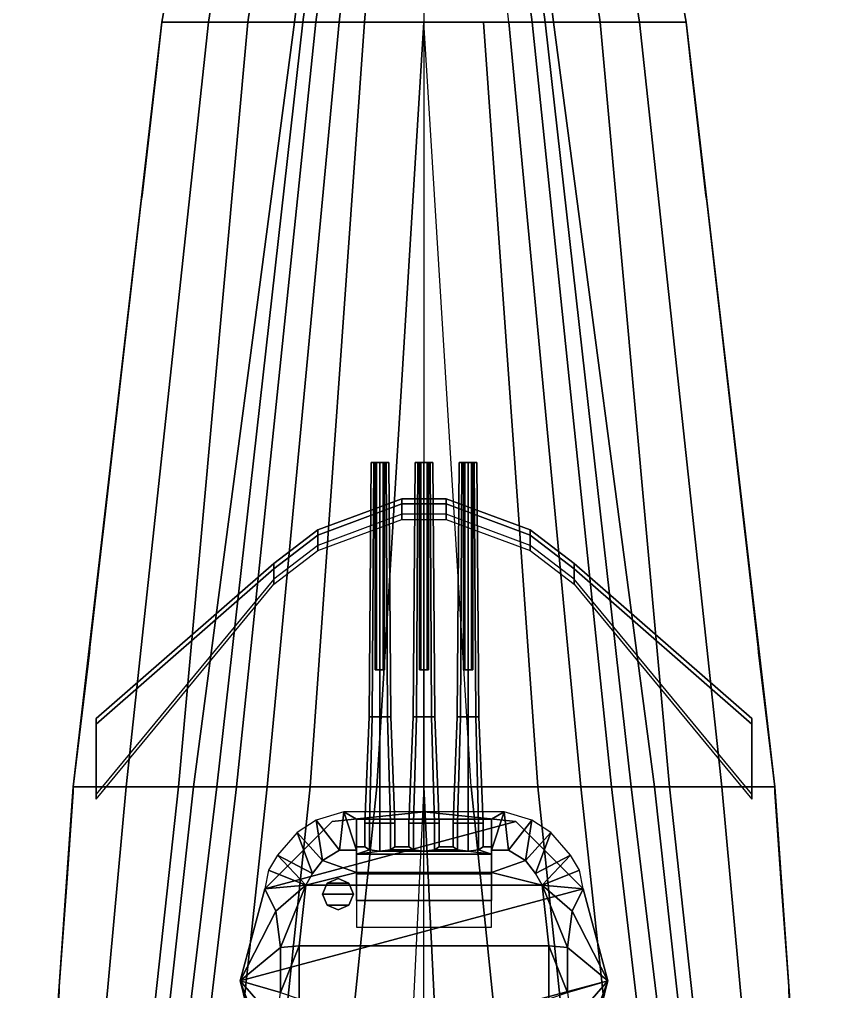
# Model space of a CAD drawing. Header units: millimetres. Extents: x -9 to 9, y -100 to 98.
# Drawn here: x -7.81 to 7.81, y 60.61 to 79.37 of the extents above; entities that cross this region are included whole.
import ezdxf

# ---------------------------------------------------------------- set-up
doc = ezdxf.new("R2010")
doc.units = ezdxf.units.MM
for name, color, linetype in [('barrel', 1, 'Continuous'), ('railings', 6, 'Continuous'), ('sleeve', 5, 'Continuous'), ('superstructure', 3, 'Continuous'), ('turret', 2, 'Continuous')]:
    doc.layers.add(name, color=color, linetype=linetype)

msp = doc.modelspace()

# ---------------------------------------------------------------- linework, layer by layer
for points in [[(-2.46, 93.77, 7.9), (-1.86, 93.77, 6.46), (-4.16, 79.32, 5.25), (-5.06, 79.32, 7.64)], [(-1.86, 93.77, 6.46), (-1.28, 93.77, 4.53), (-3.4, 79.32, 2.73), (-4.16, 79.32, 5.25)], [(-1.28, 93.77, 4.53), (-0.73, 93.77, 2.05), (-2.5, 79.32, -1.46), (-3.4, 79.32, 2.73)], [(-0.73, 93.77, 2.05), (-0.38, 93.77, -0.45), (-2.34, 79.32, -2.62), (-2.5, 79.32, -1.46)], [(-0.38, 93.77, -0.45), (-0.13, 93.77, -3.43), (-2.09, 79.32, -3.43), (-2.34, 79.32, -2.62)], [(-0.13, 93.77, -3.43), (0, 93.77, -5.72), (-1.64, 79.32, -4.29), (-2.09, 79.32, -3.43)], [(0, 93.77, -5.72), (0, 93.77, -5.72), (-1.15, 79.32, -4.97), (-1.64, 79.32, -4.29)], [(0, 93.77, -5.72), (0, 93.77, -5.72), (0, 79.32, -5.97), (-1.15, 79.32, -4.97)], [(2.09, 79.32, -3.43), (1.64, 79.32, -4.29), (0, 93.77, -5.72), (0.13, 93.77, -3.43)], [(2.34, 79.32, -2.62), (2.09, 79.32, -3.43), (0.13, 93.77, -3.43), (0.38, 93.77, -0.45)], [(2.5, 79.32, -1.46), (2.34, 79.32, -2.62), (0.38, 93.77, -0.45), (0.73, 93.77, 2.05)], [(3.4, 79.32, 2.73), (2.5, 79.32, -1.46), (0.73, 93.77, 2.05), (1.28, 93.77, 4.53)], [(4.16, 79.32, 5.25), (3.4, 79.32, 2.73), (1.28, 93.77, 4.53), (1.86, 93.77, 6.46)], [(5.06, 79.32, 7.64), (4.16, 79.32, 5.25), (1.86, 93.77, 6.46), (2.46, 93.77, 7.9)], [(-5.06, 79.32, 7.64), (-4.16, 79.32, 5.25), (-5.75, 64.56, 4.38), (-6.77, 64.56, 7.45)], [(-4.16, 79.32, 5.25), (-3.4, 79.32, 2.73), (-4.74, 64.56, 0.35), (-5.75, 64.56, 4.38)], [(-3.4, 79.32, 2.73), (-2.5, 79.32, -1.46), (-4.45, 64.56, -1.46), (-4.74, 64.56, 0.35)], [(-2.5, 79.32, -1.46), (-2.34, 79.32, -2.62), (-4, 64.56, -2.62), (-4.45, 64.56, -1.46)], [(-2.34, 79.32, -2.62), (-2.09, 79.32, -3.43), (-3.62, 64.56, -3.43), (-4, 64.56, -2.62)], [(-2.09, 79.32, -3.43), (-1.64, 79.32, -4.29), (-3.03, 64.56, -4.29), (-3.62, 64.56, -3.43)], [(-1.64, 79.32, -4.29), (-1.15, 79.32, -4.97), (-2.2, 64.56, -4.97), (-3.03, 64.56, -4.29)], [(-1.15, 79.32, -4.97), (0, 79.32, -5.97), (-0.91, 64.56, -5.63), (-2.2, 64.56, -4.97)], [(0, 79.32, -5.97), (0, 79.32, -5.97), (0, 64.56, -5.97), (-0.91, 64.56, -5.63)], [(2.2, 64.56, -4.97), (0.91, 64.56, -5.63), (0, 79.32, -5.97), (1.15, 79.32, -4.97)], [(3.03, 64.56, -4.29), (2.2, 64.56, -4.97), (1.15, 79.32, -4.97), (1.64, 79.32, -4.29)], [(3.62, 64.56, -3.43), (3.03, 64.56, -4.29), (1.64, 79.32, -4.29), (2.09, 79.32, -3.43)], [(4, 64.56, -2.62), (3.62, 64.56, -3.43), (2.09, 79.32, -3.43), (2.34, 79.32, -2.62)], [(4.45, 64.56, -1.46), (4, 64.56, -2.62), (2.34, 79.32, -2.62), (2.5, 79.32, -1.46)], [(4.74, 64.56, 0.35), (4.45, 64.56, -1.46), (2.5, 79.32, -1.46), (3.4, 79.32, 2.73)], [(5.75, 64.56, 4.38), (4.74, 64.56, 0.35), (3.4, 79.32, 2.73), (4.16, 79.32, 5.25)], [(6.77, 64.56, 7.45), (5.75, 64.56, 4.38), (4.16, 79.32, 5.25), (5.06, 79.32, 7.64)], [(-0.43, 70.12, 8.42), (-0.43, 69.82, 7.51), (-2.05, 69.22, 7.5), (-2.05, 69.52, 8.42)], [(-0.43, 70.02, 8.42), (-0.43, 70.12, 8.42), (-2.05, 69.52, 8.42), (-2.05, 69.42, 8.42)], [(-2.05, 69.42, 8.42), (-2.05, 69.12, 7.5), (-0.43, 69.72, 7.51), (-0.43, 70.02, 8.42)], [(0.43, 70.12, 8.42), (0.43, 69.82, 7.51), (-0.43, 69.82, 7.51), (-0.43, 70.12, 8.42)], [(0.43, 70.02, 8.42), (0.43, 70.12, 8.42), (-0.43, 70.12, 8.42), (-0.43, 70.02, 8.42)], [(-0.43, 70.02, 8.42), (-0.43, 69.72, 7.51), (0.43, 69.72, 7.51), (0.43, 70.02, 8.42)], [(2.05, 69.42, 8.42), (2.05, 69.52, 8.42), (0.43, 70.12, 8.42), (0.43, 70.02, 8.42)], [(0.43, 69.82, 7.51), (0.43, 70.12, 8.42), (2.05, 69.52, 8.42), (2.05, 69.22, 7.5)], [(2.05, 69.12, 7.5), (2.05, 69.42, 8.42), (0.43, 70.02, 8.42), (0.43, 69.72, 7.51)], [(-2.05, 69.52, 8.42), (-2.05, 69.22, 7.5), (-2.9, 68.57, 7.5), (-2.9, 68.87, 8.4)], [(-2.05, 69.42, 8.42), (-2.05, 69.52, 8.42), (-2.9, 68.87, 8.4), (-2.9, 68.77, 8.4)], [(-2.9, 68.77, 8.4), (-2.9, 68.47, 7.5), (-2.05, 69.12, 7.5), (-2.05, 69.42, 8.42)], [(2.9, 68.77, 8.4), (2.9, 68.87, 8.4), (2.05, 69.52, 8.42), (2.05, 69.42, 8.42)], [(2.05, 69.22, 7.5), (2.05, 69.52, 8.42), (2.9, 68.87, 8.4), (2.9, 68.57, 7.5)], [(2.9, 68.47, 7.5), (2.9, 68.77, 8.4), (2.05, 69.42, 8.42), (2.05, 69.12, 7.5)], [(-2.9, 68.87, 8.4), (-2.9, 68.57, 7.5), (-6.33, 64.42, 7.44), (-6.33, 65.88, 8.26)], [(-2.9, 68.77, 8.4), (-2.9, 68.87, 8.4), (-6.33, 65.88, 8.26), (-6.33, 65.77, 8.26)], [(6.33, 65.77, 8.26), (6.33, 65.88, 8.26), (2.9, 68.87, 8.4), (2.9, 68.77, 8.4)], [(2.9, 68.57, 7.5), (2.9, 68.87, 8.4), (6.33, 65.88, 8.26), (6.33, 64.42, 7.44)], [(-6.33, 65.77, 8.26), (-6.33, 64.32, 7.44), (-2.9, 68.47, 7.5), (-2.9, 68.77, 8.4)], [(6.33, 64.32, 7.44), (6.33, 65.77, 8.26), (2.9, 68.77, 8.4), (2.9, 68.47, 7.5)], [(-6.33, 65.88, 8.26), (-6.33, 64.42, 7.44), (-6.33, 64.32, 7.44), (-6.33, 65.77, 8.26)], [(6.33, 64.42, 7.44), (6.33, 65.88, 8.26), (6.33, 65.77, 8.26), (6.33, 64.32, 7.44)], [(-6.77, 64.56, 7.45), (-5.75, 64.56, 4.38), (-7.1, 49.81, 4.38), (-7.81, 49.81, 7.23)], [(-5.75, 64.56, 4.38), (-4.74, 64.56, 0.35), (-6.35, 49.81, 0.35), (-7.1, 49.81, 4.38)], [(-4.74, 64.56, 0.35), (-4.45, 64.56, -1.46), (-6.08, 49.81, -1.46), (-6.35, 49.81, 0.35)], [(-4.45, 64.56, -1.46), (-4, 64.56, -2.62), (-5.78, 49.81, -2.62), (-6.08, 49.81, -1.46)], [(-4, 64.56, -2.62), (-3.62, 64.56, -3.43), (-5.36, 49.81, -3.43), (-5.78, 49.81, -2.62)], [(-3.62, 64.56, -3.43), (-3.03, 64.56, -4.29), (-4.62, 49.81, -4.29), (-5.36, 49.81, -3.43)], [(-3.03, 64.56, -4.29), (-2.2, 64.56, -4.97), (-3.75, 49.81, -4.97), (-4.62, 49.81, -4.29)], [(-2.2, 64.56, -4.97), (-0.91, 64.56, -5.63), (-2.43, 49.81, -5.63), (-3.75, 49.81, -4.97)], [(-0.91, 64.56, -5.63), (0, 64.56, -5.97), (-0.72, 49.81, -5.92), (-2.43, 49.81, -5.63)], [(2.43, 49.81, -5.63), (0.72, 49.81, -5.92), (0, 64.56, -5.97), (0.91, 64.56, -5.63)], [(0, 64.56, -5.97), (0, 64.56, -5.97), (0.72, 49.81, -5.92), (0, 49.81, -5.97)], [(3.75, 49.81, -4.97), (2.43, 49.81, -5.63), (0.91, 64.56, -5.63), (2.2, 64.56, -4.97)], [(4.62, 49.81, -4.29), (3.75, 49.81, -4.97), (2.2, 64.56, -4.97), (3.03, 64.56, -4.29)], [(5.36, 49.81, -3.43), (4.62, 49.81, -4.29), (3.03, 64.56, -4.29), (3.62, 64.56, -3.43)], [(5.78, 49.81, -2.62), (5.36, 49.81, -3.43), (3.62, 64.56, -3.43), (4, 64.56, -2.62)], [(6.08, 49.81, -1.46), (5.78, 49.81, -2.62), (4, 64.56, -2.62), (4.45, 64.56, -1.46)], [(6.35, 49.81, 0.35), (6.08, 49.81, -1.46), (4.45, 64.56, -1.46), (4.74, 64.56, 0.35)], [(7.1, 49.81, 4.38), (6.35, 49.81, 0.35), (4.74, 64.56, 0.35), (5.75, 64.56, 4.38)], [(7.81, 49.81, 7.23), (7.1, 49.81, 4.38), (5.75, 64.56, 4.38), (6.77, 64.56, 7.45)], [(0, 64.08, 8.01), (-1.775, 63.894, 8.01), (-3.074, 62.595, 8.01), (1.775, 63.894, 8.01)], [(0, 64.08, 7.44), (-1.775, 63.894, 7.43), (-1.775, 63.894, 8.01), (0, 64.08, 8.01)], [(1.775, 63.894, 7.43), (0, 64.08, 7.44), (0, 64.08, 8.01), (1.775, 63.894, 8.01)], [(1.775, 63.894, 8.01), (-3.074, 62.595, 8.01), (-3.55, 60.82, 8.01), (3.074, 62.595, 8.01)], [(-1.775, 63.894, 7.43), (-3.074, 62.595, 7.41), (-3.074, 62.595, 8.01), (-1.775, 63.894, 8.01)], [(3.074, 62.595, 7.41), (1.775, 63.894, 7.43), (1.775, 63.894, 8.01), (3.074, 62.595, 8.01)], [(3.074, 62.595, 8.01), (-3.55, 60.82, 8.01), (-3.074, 59.045, 8.01), (3.55, 60.82, 8.01)], [(-3.074, 62.595, 7.41), (-3.55, 60.82, 7.39), (-3.55, 60.82, 8.01), (-3.074, 62.595, 8.01)], [(3.55, 60.82, 7.39), (3.074, 62.595, 7.41), (3.074, 62.595, 8.01), (3.55, 60.82, 8.01)], [(-3.55, 60.82, 7.39), (-3.074, 59.045, 7.36), (-3.074, 59.045, 8.01), (-3.55, 60.82, 8.01)], [(3.55, 60.82, 8.01), (-3.074, 59.045, 8.01), (-1.775, 57.746, 8.01), (3.074, 59.045, 8.01)], [(3.074, 59.045, 7.36), (3.55, 60.82, 7.39), (3.55, 60.82, 8.01), (3.074, 59.045, 8.01)]]:
    msp.add_3dface(points)
at = {"layer": 'barrel'}
for points in [[(-0.998, 65.91, 9.322), (-1.06, 65.91, 9.47), (-1.02, 70.82, 9.47), (-0.97, 70.82, 9.35)], [(-1.06, 65.91, 9.47), (-0.998, 65.91, 9.618), (-0.97, 70.82, 9.59), (-1.02, 70.82, 9.47)], [(-1.02, 70.82, 9.47), (-0.97, 70.82, 9.59), (-0.914, 70.82, 9.534), (-0.94, 70.82, 9.47)], [(-0.97, 70.82, 9.35), (-1.02, 70.82, 9.47), (-0.94, 70.82, 9.47), (-0.914, 70.82, 9.406)], [(-0.85, 65.91, 9.26), (-0.998, 65.91, 9.322), (-0.97, 70.82, 9.35), (-0.85, 70.82, 9.3)], [(-0.998, 65.91, 9.618), (-0.85, 65.91, 9.68), (-0.85, 70.82, 9.64), (-0.97, 70.82, 9.59)], [(-0.97, 70.82, 9.59), (-0.85, 70.82, 9.64), (-0.85, 70.82, 9.56), (-0.914, 70.82, 9.534)], [(-0.85, 70.82, 9.3), (-0.97, 70.82, 9.35), (-0.914, 70.82, 9.406), (-0.85, 70.82, 9.38)], [(-0.94, 70.82, 9.47), (-0.914, 70.82, 9.534), (-0.914, 66.82, 9.534), (-0.94, 66.82, 9.47)], [(-0.914, 70.82, 9.406), (-0.94, 70.82, 9.47), (-0.94, 66.82, 9.47), (-0.914, 66.82, 9.406)], [(-0.914, 70.82, 9.534), (-0.85, 70.82, 9.56), (-0.85, 66.82, 9.56), (-0.914, 66.82, 9.534)], [(-0.85, 70.82, 9.38), (-0.914, 70.82, 9.406), (-0.914, 66.82, 9.406), (-0.85, 66.82, 9.38)], [(-0.85, 70.82, 9.56), (-0.786, 70.82, 9.534), (-0.786, 66.82, 9.534), (-0.85, 66.82, 9.56)], [(-0.786, 70.82, 9.406), (-0.85, 70.82, 9.38), (-0.85, 66.82, 9.38), (-0.786, 66.82, 9.406)], [(-0.702, 65.91, 9.322), (-0.85, 65.91, 9.26), (-0.85, 70.82, 9.3), (-0.73, 70.82, 9.35)], [(-0.85, 65.91, 9.68), (-0.702, 65.91, 9.618), (-0.73, 70.82, 9.59), (-0.85, 70.82, 9.64)], [(-0.73, 70.82, 9.35), (-0.85, 70.82, 9.3), (-0.85, 70.82, 9.38), (-0.786, 70.82, 9.406)], [(-0.85, 70.82, 9.64), (-0.73, 70.82, 9.59), (-0.786, 70.82, 9.534), (-0.85, 70.82, 9.56)], [(-0.786, 70.82, 9.534), (-0.76, 70.82, 9.47), (-0.76, 66.82, 9.47), (-0.786, 66.82, 9.534)], [(-0.76, 70.82, 9.47), (-0.786, 70.82, 9.406), (-0.786, 66.82, 9.406), (-0.76, 66.82, 9.47)], [(-0.68, 70.82, 9.47), (-0.73, 70.82, 9.35), (-0.786, 70.82, 9.406), (-0.76, 70.82, 9.47)], [(-0.73, 70.82, 9.59), (-0.68, 70.82, 9.47), (-0.76, 70.82, 9.47), (-0.786, 70.82, 9.534)], [(-0.64, 65.91, 9.47), (-0.702, 65.91, 9.322), (-0.73, 70.82, 9.35), (-0.68, 70.82, 9.47)], [(-0.702, 65.91, 9.618), (-0.64, 65.91, 9.47), (-0.68, 70.82, 9.47), (-0.73, 70.82, 9.59)], [(-0.21, 65.91, 9.47), (-0.148, 65.91, 9.618), (-0.12, 70.82, 9.59), (-0.17, 70.82, 9.47)], [(-0.148, 65.91, 9.322), (-0.21, 65.91, 9.47), (-0.17, 70.82, 9.47), (-0.12, 70.82, 9.35)], [(-0.12, 70.82, 9.35), (-0.17, 70.82, 9.47), (-0.09, 70.82, 9.47), (-0.064, 70.82, 9.406)], [(-0.17, 70.82, 9.47), (-0.12, 70.82, 9.59), (-0.064, 70.82, 9.534), (-0.09, 70.82, 9.47)], [(-0.148, 65.91, 9.618), (0, 65.91, 9.68), (0, 70.82, 9.64), (-0.12, 70.82, 9.59)], [(0, 65.91, 9.26), (-0.148, 65.91, 9.322), (-0.12, 70.82, 9.35), (0, 70.82, 9.3)], [(0, 70.82, 9.3), (-0.12, 70.82, 9.35), (-0.064, 70.82, 9.406), (0, 70.82, 9.38)], [(-0.12, 70.82, 9.59), (0, 70.82, 9.64), (0, 70.82, 9.56), (-0.064, 70.82, 9.534)], [(-0.064, 70.82, 9.406), (-0.09, 70.82, 9.47), (-0.09, 66.82, 9.47), (-0.064, 66.82, 9.406)], [(-0.09, 70.82, 9.47), (-0.064, 70.82, 9.534), (-0.064, 66.82, 9.534), (-0.09, 66.82, 9.47)], [(0, 70.82, 9.38), (-0.064, 70.82, 9.406), (-0.064, 66.82, 9.406), (0, 66.82, 9.38)], [(-0.064, 70.82, 9.534), (0, 70.82, 9.56), (0, 66.82, 9.56), (-0.064, 66.82, 9.534)], [(0, 65.91, 9.68), (0.148, 65.91, 9.618), (0.12, 70.82, 9.59), (0, 70.82, 9.64)], [(0.148, 65.91, 9.322), (0, 65.91, 9.26), (0, 70.82, 9.3), (0.12, 70.82, 9.35)], [(0.064, 70.82, 9.406), (0, 70.82, 9.38), (0, 66.82, 9.38), (0.064, 66.82, 9.406)], [(0, 70.82, 9.56), (0.064, 70.82, 9.534), (0.064, 66.82, 9.534), (0, 66.82, 9.56)], [(0, 70.82, 9.64), (0.12, 70.82, 9.59), (0.064, 70.82, 9.534), (0, 70.82, 9.56)], [(0.12, 70.82, 9.35), (0, 70.82, 9.3), (0, 70.82, 9.38), (0.064, 70.82, 9.406)], [(0.09, 70.82, 9.47), (0.064, 70.82, 9.406), (0.064, 66.82, 9.406), (0.09, 66.82, 9.47)], [(0.064, 70.82, 9.534), (0.09, 70.82, 9.47), (0.09, 66.82, 9.47), (0.064, 66.82, 9.534)], [(0.12, 70.82, 9.59), (0.17, 70.82, 9.47), (0.09, 70.82, 9.47), (0.064, 70.82, 9.534)], [(0.17, 70.82, 9.47), (0.12, 70.82, 9.35), (0.064, 70.82, 9.406), (0.09, 70.82, 9.47)], [(0.148, 65.91, 9.618), (0.21, 65.91, 9.47), (0.17, 70.82, 9.47), (0.12, 70.82, 9.59)], [(0.21, 65.91, 9.47), (0.148, 65.91, 9.322), (0.12, 70.82, 9.35), (0.17, 70.82, 9.47)], [(0.702, 65.91, 9.322), (0.64, 65.91, 9.47), (0.68, 70.82, 9.47), (0.73, 70.82, 9.35)], [(0.64, 65.91, 9.47), (0.702, 65.91, 9.618), (0.73, 70.82, 9.59), (0.68, 70.82, 9.47)], [(0.68, 70.82, 9.47), (0.73, 70.82, 9.59), (0.786, 70.82, 9.534), (0.76, 70.82, 9.47)], [(0.73, 70.82, 9.35), (0.68, 70.82, 9.47), (0.76, 70.82, 9.47), (0.786, 70.82, 9.406)], [(0.85, 65.91, 9.26), (0.702, 65.91, 9.322), (0.73, 70.82, 9.35), (0.85, 70.82, 9.3)], [(0.702, 65.91, 9.618), (0.85, 65.91, 9.68), (0.85, 70.82, 9.64), (0.73, 70.82, 9.59)], [(0.73, 70.82, 9.59), (0.85, 70.82, 9.64), (0.85, 70.82, 9.56), (0.786, 70.82, 9.534)], [(0.85, 70.82, 9.3), (0.73, 70.82, 9.35), (0.786, 70.82, 9.406), (0.85, 70.82, 9.38)], [(0.76, 70.82, 9.47), (0.786, 70.82, 9.534), (0.786, 66.82, 9.534), (0.76, 66.82, 9.47)], [(0.786, 70.82, 9.406), (0.76, 70.82, 9.47), (0.76, 66.82, 9.47), (0.786, 66.82, 9.406)], [(0.786, 70.82, 9.534), (0.85, 70.82, 9.56), (0.85, 66.82, 9.56), (0.786, 66.82, 9.534)], [(0.85, 70.82, 9.38), (0.786, 70.82, 9.406), (0.786, 66.82, 9.406), (0.85, 66.82, 9.38)], [(0.85, 70.82, 9.56), (0.914, 70.82, 9.534), (0.914, 66.82, 9.534), (0.85, 66.82, 9.56)], [(0.914, 70.82, 9.406), (0.85, 70.82, 9.38), (0.85, 66.82, 9.38), (0.914, 66.82, 9.406)], [(0.998, 65.91, 9.322), (0.85, 65.91, 9.26), (0.85, 70.82, 9.3), (0.97, 70.82, 9.35)], [(0.85, 65.91, 9.68), (0.998, 65.91, 9.618), (0.97, 70.82, 9.59), (0.85, 70.82, 9.64)], [(0.97, 70.82, 9.35), (0.85, 70.82, 9.3), (0.85, 70.82, 9.38), (0.914, 70.82, 9.406)], [(0.85, 70.82, 9.64), (0.97, 70.82, 9.59), (0.914, 70.82, 9.534), (0.85, 70.82, 9.56)], [(0.914, 70.82, 9.534), (0.94, 70.82, 9.47), (0.94, 66.82, 9.47), (0.914, 66.82, 9.534)], [(0.94, 70.82, 9.47), (0.914, 70.82, 9.406), (0.914, 66.82, 9.406), (0.94, 66.82, 9.47)], [(1.02, 70.82, 9.47), (0.97, 70.82, 9.35), (0.914, 70.82, 9.406), (0.94, 70.82, 9.47)], [(0.97, 70.82, 9.59), (1.02, 70.82, 9.47), (0.94, 70.82, 9.47), (0.914, 70.82, 9.534)], [(1.06, 65.91, 9.47), (0.998, 65.91, 9.322), (0.97, 70.82, 9.35), (1.02, 70.82, 9.47)], [(0.998, 65.91, 9.618), (1.06, 65.91, 9.47), (1.02, 70.82, 9.47), (0.97, 70.82, 9.59)], [(-1.055, 63.86, 9.265), (-1.14, 63.86, 9.47), (-1.06, 65.91, 9.47), (-0.998, 65.91, 9.322)], [(-1.14, 63.86, 9.47), (-1.055, 63.86, 9.675), (-0.998, 65.91, 9.618), (-1.06, 65.91, 9.47)], [(-0.85, 63.86, 9.18), (-1.055, 63.86, 9.265), (-0.998, 65.91, 9.322), (-0.85, 65.91, 9.26)], [(-1.055, 63.86, 9.675), (-0.85, 63.86, 9.76), (-0.85, 65.91, 9.68), (-0.998, 65.91, 9.618)], [(-0.645, 63.86, 9.265), (-0.85, 63.86, 9.18), (-0.85, 65.91, 9.26), (-0.702, 65.91, 9.322)], [(-0.85, 63.86, 9.76), (-0.645, 63.86, 9.675), (-0.702, 65.91, 9.618), (-0.85, 65.91, 9.68)], [(-0.56, 63.86, 9.47), (-0.645, 63.86, 9.265), (-0.702, 65.91, 9.322), (-0.64, 65.91, 9.47)], [(-0.645, 63.86, 9.675), (-0.56, 63.86, 9.47), (-0.64, 65.91, 9.47), (-0.702, 65.91, 9.618)], [(-0.29, 63.86, 9.47), (-0.205, 63.86, 9.675), (-0.148, 65.91, 9.618), (-0.21, 65.91, 9.47)], [(-0.205, 63.86, 9.265), (-0.29, 63.86, 9.47), (-0.21, 65.91, 9.47), (-0.148, 65.91, 9.322)], [(-0.205, 63.86, 9.675), (0, 63.86, 9.76), (0, 65.91, 9.68), (-0.148, 65.91, 9.618)], [(0, 63.86, 9.18), (-0.205, 63.86, 9.265), (-0.148, 65.91, 9.322), (0, 65.91, 9.26)], [(0, 63.86, 9.76), (0.205, 63.86, 9.675), (0.148, 65.91, 9.618), (0, 65.91, 9.68)], [(0.205, 63.86, 9.265), (0, 63.86, 9.18), (0, 65.91, 9.26), (0.148, 65.91, 9.322)], [(0.205, 63.86, 9.675), (0.29, 63.86, 9.47), (0.21, 65.91, 9.47), (0.148, 65.91, 9.618)], [(0.29, 63.86, 9.47), (0.205, 63.86, 9.265), (0.148, 65.91, 9.322), (0.21, 65.91, 9.47)], [(0.645, 63.86, 9.265), (0.56, 63.86, 9.47), (0.64, 65.91, 9.47), (0.702, 65.91, 9.322)], [(0.56, 63.86, 9.47), (0.645, 63.86, 9.675), (0.702, 65.91, 9.618), (0.64, 65.91, 9.47)], [(0.85, 63.86, 9.18), (0.645, 63.86, 9.265), (0.702, 65.91, 9.322), (0.85, 65.91, 9.26)], [(0.645, 63.86, 9.675), (0.85, 63.86, 9.76), (0.85, 65.91, 9.68), (0.702, 65.91, 9.618)], [(1.055, 63.86, 9.265), (0.85, 63.86, 9.18), (0.85, 65.91, 9.26), (0.998, 65.91, 9.322)], [(0.85, 63.86, 9.76), (1.055, 63.86, 9.675), (0.998, 65.91, 9.618), (0.85, 65.91, 9.68)], [(1.14, 63.86, 9.47), (1.055, 63.86, 9.265), (0.998, 65.91, 9.322), (1.06, 65.91, 9.47)], [(1.055, 63.86, 9.675), (1.14, 63.86, 9.47), (1.06, 65.91, 9.47), (0.998, 65.91, 9.618)]]:
    msp.add_3dface(points, dxfattribs=at)
at = {"layer": 'railings'}
for points in [[(-5.06, 79.32, 7.64), (-5.06, 79.32, 8.67), (-5.04, 79.42, 8.67), (-5.04, 79.42, 7.64)], [(-5.04, 79.42, 7.64), (-5.04, 79.42, 8.67), (-5.06, 79.32, 8.67), (-5.06, 79.32, 7.64)], [(5.04, 79.42, 7.64), (5.04, 79.42, 8.67), (5.06, 79.32, 8.67), (5.06, 79.32, 7.64)], [(5.06, 79.32, 7.64), (5.06, 79.32, 8.67), (5.04, 79.42, 8.67), (5.04, 79.42, 7.64)], [(-5.19, 78.15, 8.54), (-5.06, 79.32, 8.56), (-5.06, 79.32, 8.67), (-5.19, 78.15, 8.65)], [(-5.19, 78.15, 8.65), (-5.06, 79.32, 8.67), (-5.06, 79.32, 8.56), (-5.19, 78.15, 8.54)], [(-5.19, 78.15, 8.18), (-5.06, 79.32, 8.2), (-5.06, 79.32, 8.09), (-5.19, 78.15, 8.07)], [(-5.19, 78.15, 8.07), (-5.06, 79.32, 8.09), (-5.06, 79.32, 8.2), (-5.19, 78.15, 8.18)], [(5.19, 78.15, 8.65), (5.06, 79.32, 8.67), (5.06, 79.32, 8.56), (5.19, 78.15, 8.54)], [(5.19, 78.15, 8.54), (5.06, 79.32, 8.56), (5.06, 79.32, 8.67), (5.19, 78.15, 8.65)], [(5.19, 78.15, 8.07), (5.06, 79.32, 8.09), (5.06, 79.32, 8.2), (5.19, 78.15, 8.18)], [(5.19, 78.15, 8.18), (5.06, 79.32, 8.2), (5.06, 79.32, 8.09), (5.19, 78.15, 8.07)], [(-5.44, 75.97, 8.62), (-5.2, 78.05, 8.65), (-5.2, 78.05, 8.54), (-5.44, 75.97, 8.51)], [(-5.44, 75.97, 8.51), (-5.2, 78.05, 8.54), (-5.2, 78.05, 8.65), (-5.44, 75.97, 8.62)], [(-5.44, 75.97, 8.04), (-5.2, 78.05, 8.07), (-5.2, 78.05, 8.18), (-5.44, 75.97, 8.15)], [(-5.44, 75.97, 8.15), (-5.2, 78.05, 8.18), (-5.2, 78.05, 8.07), (-5.44, 75.97, 8.04)], [(-5.19, 78.15, 7.62), (-5.19, 78.15, 8.65), (-5.2, 78.05, 8.65), (-5.2, 78.05, 7.62)], [(-5.2, 78.05, 7.62), (-5.2, 78.05, 8.65), (-5.19, 78.15, 8.65), (-5.19, 78.15, 7.62)], [(5.2, 78.05, 7.62), (5.2, 78.05, 8.65), (5.19, 78.15, 8.65), (5.19, 78.15, 7.62)], [(5.19, 78.15, 7.62), (5.19, 78.15, 8.65), (5.2, 78.05, 8.65), (5.2, 78.05, 7.62)], [(5.44, 75.97, 8.51), (5.2, 78.05, 8.54), (5.2, 78.05, 8.65), (5.44, 75.97, 8.62)], [(5.44, 75.97, 8.62), (5.2, 78.05, 8.65), (5.2, 78.05, 8.54), (5.44, 75.97, 8.51)], [(5.44, 75.97, 8.15), (5.2, 78.05, 8.18), (5.2, 78.05, 8.07), (5.44, 75.97, 8.04)], [(5.44, 75.97, 8.04), (5.2, 78.05, 8.07), (5.2, 78.05, 8.18), (5.44, 75.97, 8.15)], [(-5.7, 73.79, 8.59), (-5.46, 75.87, 8.62), (-5.46, 75.87, 8.51), (-5.7, 73.79, 8.48)], [(-5.7, 73.79, 8.48), (-5.46, 75.87, 8.51), (-5.46, 75.87, 8.62), (-5.7, 73.79, 8.59)], [(-5.7, 73.79, 8.01), (-5.46, 75.87, 8.04), (-5.46, 75.87, 8.15), (-5.7, 73.79, 8.12)], [(-5.7, 73.79, 8.12), (-5.46, 75.87, 8.15), (-5.46, 75.87, 8.04), (-5.7, 73.79, 8.01)], [(-5.44, 75.97, 7.59), (-5.44, 75.97, 8.62), (-5.46, 75.87, 8.62), (-5.46, 75.87, 7.59)], [(-5.46, 75.87, 7.59), (-5.46, 75.87, 8.62), (-5.44, 75.97, 8.62), (-5.44, 75.97, 7.59)], [(5.46, 75.87, 7.59), (5.46, 75.87, 8.62), (5.44, 75.97, 8.62), (5.44, 75.97, 7.59)], [(5.44, 75.97, 7.59), (5.44, 75.97, 8.62), (5.46, 75.87, 8.62), (5.46, 75.87, 7.59)], [(5.7, 73.79, 8.48), (5.46, 75.87, 8.51), (5.46, 75.87, 8.62), (5.7, 73.79, 8.59)], [(5.7, 73.79, 8.59), (5.46, 75.87, 8.62), (5.46, 75.87, 8.51), (5.7, 73.79, 8.48)], [(5.7, 73.79, 8.12), (5.46, 75.87, 8.15), (5.46, 75.87, 8.04), (5.7, 73.79, 8.01)], [(5.7, 73.79, 8.01), (5.46, 75.87, 8.04), (5.46, 75.87, 8.15), (5.7, 73.79, 8.12)], [(-5.7, 73.79, 7.56), (-5.7, 73.79, 8.59), (-5.71, 73.69, 8.59), (-5.71, 73.69, 7.56)], [(-5.71, 73.69, 7.56), (-5.71, 73.69, 8.59), (-5.7, 73.79, 8.59), (-5.7, 73.79, 7.56)], [(5.71, 73.69, 7.56), (5.71, 73.69, 8.59), (5.7, 73.79, 8.59), (5.7, 73.79, 7.56)], [(5.7, 73.79, 7.56), (5.7, 73.79, 8.59), (5.71, 73.69, 8.59), (5.71, 73.69, 7.56)], [(-5.95, 71.61, 8.56), (-5.71, 73.69, 8.59), (-5.71, 73.69, 8.48), (-5.95, 71.61, 8.45)], [(-5.95, 71.61, 8.45), (-5.71, 73.69, 8.48), (-5.71, 73.69, 8.59), (-5.95, 71.61, 8.56)], [(-5.95, 71.61, 7.98), (-5.71, 73.69, 8.01), (-5.71, 73.69, 8.12), (-5.95, 71.61, 8.09)], [(-5.95, 71.61, 8.09), (-5.71, 73.69, 8.12), (-5.71, 73.69, 8.01), (-5.95, 71.61, 7.98)], [(5.95, 71.61, 8.45), (5.71, 73.69, 8.48), (5.71, 73.69, 8.59), (5.95, 71.61, 8.56)], [(5.95, 71.61, 8.56), (5.71, 73.69, 8.59), (5.71, 73.69, 8.48), (5.95, 71.61, 8.45)], [(5.95, 71.61, 8.09), (5.71, 73.69, 8.12), (5.71, 73.69, 8.01), (5.95, 71.61, 7.98)], [(5.95, 71.61, 7.98), (5.71, 73.69, 8.01), (5.71, 73.69, 8.12), (5.95, 71.61, 8.09)], [(-6.2, 69.43, 8.54), (-5.96, 71.51, 8.56), (-5.96, 71.51, 8.45), (-6.2, 69.43, 8.43)], [(-6.2, 69.43, 8.43), (-5.96, 71.51, 8.45), (-5.96, 71.51, 8.56), (-6.2, 69.43, 8.54)], [(-6.2, 69.43, 7.96), (-5.96, 71.51, 7.98), (-5.96, 71.51, 8.09), (-6.2, 69.43, 8.07)], [(-6.2, 69.43, 8.07), (-5.96, 71.51, 8.09), (-5.96, 71.51, 7.98), (-6.2, 69.43, 7.96)], [(-5.95, 71.61, 7.53), (-5.95, 71.61, 8.56), (-5.96, 71.51, 8.56), (-5.96, 71.51, 7.53)], [(-5.96, 71.51, 7.53), (-5.96, 71.51, 8.56), (-5.95, 71.61, 8.56), (-5.95, 71.61, 7.53)], [(5.96, 71.51, 7.53), (5.96, 71.51, 8.56), (5.95, 71.61, 8.56), (5.95, 71.61, 7.53)], [(5.95, 71.61, 7.53), (5.95, 71.61, 8.56), (5.96, 71.51, 8.56), (5.96, 71.51, 7.53)], [(6.2, 69.43, 8.07), (5.96, 71.51, 8.09), (5.96, 71.51, 7.98), (6.2, 69.43, 7.96)], [(6.2, 69.43, 7.96), (5.96, 71.51, 7.98), (5.96, 71.51, 8.09), (6.2, 69.43, 8.07)], [(6.2, 69.43, 8.43), (5.96, 71.51, 8.45), (5.96, 71.51, 8.56), (6.2, 69.43, 8.54)], [(6.2, 69.43, 8.54), (5.96, 71.51, 8.56), (5.96, 71.51, 8.45), (6.2, 69.43, 8.43)], [(-6.21, 69.33, 7.51), (-6.21, 69.33, 8.54), (-6.2, 69.43, 8.54), (-6.2, 69.43, 7.51)], [(-6.2, 69.43, 7.51), (-6.2, 69.43, 8.54), (-6.21, 69.33, 8.54), (-6.21, 69.33, 7.51)], [(6.2, 69.43, 7.51), (6.2, 69.43, 8.54), (6.21, 69.33, 8.54), (6.21, 69.33, 7.51)], [(6.21, 69.33, 7.51), (6.21, 69.33, 8.54), (6.2, 69.43, 8.54), (6.2, 69.43, 7.51)], [(-6.45, 67.25, 8.4), (-6.21, 69.33, 8.43), (-6.21, 69.33, 8.54), (-6.45, 67.25, 8.51)], [(-6.45, 67.25, 8.51), (-6.21, 69.33, 8.54), (-6.21, 69.33, 8.43), (-6.45, 67.25, 8.4)], [(-6.45, 67.25, 8.04), (-6.21, 69.33, 8.07), (-6.21, 69.33, 7.96), (-6.45, 67.25, 7.93)], [(-6.45, 67.25, 7.93), (-6.21, 69.33, 7.96), (-6.21, 69.33, 8.07), (-6.45, 67.25, 8.04)], [(6.45, 67.25, 7.93), (6.21, 69.33, 7.96), (6.21, 69.33, 8.07), (6.45, 67.25, 8.04)], [(6.45, 67.25, 8.04), (6.21, 69.33, 8.07), (6.21, 69.33, 7.96), (6.45, 67.25, 7.93)], [(6.45, 67.25, 8.51), (6.21, 69.33, 8.54), (6.21, 69.33, 8.43), (6.45, 67.25, 8.4)], [(6.45, 67.25, 8.4), (6.21, 69.33, 8.43), (6.21, 69.33, 8.54), (6.45, 67.25, 8.51)], [(-6.45, 67.25, 7.48), (-6.45, 67.25, 8.51), (-6.46, 67.15, 8.51), (-6.46, 67.15, 7.48)], [(-6.46, 67.15, 7.48), (-6.46, 67.15, 8.51), (-6.45, 67.25, 8.51), (-6.45, 67.25, 7.48)], [(6.46, 67.15, 7.48), (6.46, 67.15, 8.51), (6.45, 67.25, 8.51), (6.45, 67.25, 7.48)], [(6.45, 67.25, 7.48), (6.45, 67.25, 8.51), (6.46, 67.15, 8.51), (6.46, 67.15, 7.48)], [(-6.77, 64.56, 8.47), (-6.46, 67.15, 8.51), (-6.46, 67.15, 8.4), (-6.77, 64.56, 8.36)], [(-6.77, 64.56, 8.36), (-6.46, 67.15, 8.4), (-6.46, 67.15, 8.51), (-6.77, 64.56, 8.47)], [(-6.77, 64.56, 7.89), (-6.46, 67.15, 7.93), (-6.46, 67.15, 8.04), (-6.77, 64.56, 8)], [(-6.77, 64.56, 8), (-6.46, 67.15, 8.04), (-6.46, 67.15, 7.93), (-6.77, 64.56, 7.89)], [(6.77, 64.56, 8), (6.46, 67.15, 8.04), (6.46, 67.15, 7.93), (6.77, 64.56, 7.89)], [(6.77, 64.56, 7.89), (6.46, 67.15, 7.93), (6.46, 67.15, 8.04), (6.77, 64.56, 8)], [(6.77, 64.56, 8.36), (6.46, 67.15, 8.4), (6.46, 67.15, 8.51), (6.77, 64.56, 8.47)], [(6.77, 64.56, 8.47), (6.46, 67.15, 8.51), (6.46, 67.15, 8.4), (6.77, 64.56, 8.36)], [(-6.77, 64.56, 7.44), (-6.77, 64.56, 8.47), (-6.77, 64.46, 8.47), (-6.77, 64.46, 7.44)], [(-6.77, 64.46, 7.44), (-6.77, 64.46, 8.47), (-6.77, 64.56, 8.47), (-6.77, 64.56, 7.44)], [(6.77, 64.46, 7.44), (6.77, 64.46, 8.47), (6.77, 64.56, 8.47), (6.77, 64.56, 7.44)], [(6.77, 64.56, 7.44), (6.77, 64.56, 8.47), (6.77, 64.46, 8.47), (6.77, 64.46, 7.44)], [(-6.88, 62.89, 8.45), (-6.77, 64.46, 8.47), (-6.77, 64.46, 8.36), (-6.88, 62.89, 8.34)], [(-6.88, 62.89, 8.34), (-6.77, 64.46, 8.36), (-6.77, 64.46, 8.47), (-6.88, 62.89, 8.45)], [(-6.88, 62.89, 7.87), (-6.77, 64.46, 7.89), (-6.77, 64.46, 8), (-6.88, 62.89, 7.98)], [(-6.88, 62.89, 7.98), (-6.77, 64.46, 8), (-6.77, 64.46, 7.89), (-6.88, 62.89, 7.87)], [(6.88, 62.89, 7.98), (6.77, 64.46, 8), (6.77, 64.46, 7.89), (6.88, 62.89, 7.87)], [(6.88, 62.89, 7.87), (6.77, 64.46, 7.89), (6.77, 64.46, 8), (6.88, 62.89, 7.98)], [(6.88, 62.89, 8.34), (6.77, 64.46, 8.36), (6.77, 64.46, 8.47), (6.88, 62.89, 8.45)], [(6.88, 62.89, 8.45), (6.77, 64.46, 8.47), (6.77, 64.46, 8.36), (6.88, 62.89, 8.34)], [(-6.89, 62.79, 7.42), (-6.89, 62.79, 8.45), (-6.88, 62.89, 8.45), (-6.88, 62.89, 7.42)], [(-6.88, 62.89, 7.42), (-6.88, 62.89, 8.45), (-6.89, 62.79, 8.45), (-6.89, 62.79, 7.42)], [(6.88, 62.89, 7.42), (6.88, 62.89, 8.45), (6.89, 62.79, 8.45), (6.89, 62.79, 7.42)], [(6.89, 62.79, 7.42), (6.89, 62.79, 8.45), (6.88, 62.89, 8.45), (6.88, 62.89, 7.42)], [(-7.04, 60.71, 8.31), (-6.89, 62.79, 8.31), (-6.89, 62.79, 8.42), (-7.04, 60.71, 8.42)], [(-7.04, 60.71, 8.42), (-6.89, 62.79, 8.42), (-6.89, 62.79, 8.31), (-7.04, 60.71, 8.31)], [(-7.04, 60.71, 7.95), (-6.89, 62.79, 7.95), (-6.89, 62.79, 7.84), (-7.04, 60.71, 7.84)], [(-7.04, 60.71, 7.84), (-6.89, 62.79, 7.84), (-6.89, 62.79, 7.95), (-7.04, 60.71, 7.95)], [(7.04, 60.71, 7.84), (6.89, 62.79, 7.84), (6.89, 62.79, 7.95), (7.04, 60.71, 7.95)], [(7.04, 60.71, 7.95), (6.89, 62.79, 7.95), (6.89, 62.79, 7.84), (7.04, 60.71, 7.84)], [(7.04, 60.71, 8.42), (6.89, 62.79, 8.42), (6.89, 62.79, 8.31), (7.04, 60.71, 8.31)], [(7.04, 60.71, 8.31), (6.89, 62.79, 8.31), (6.89, 62.79, 8.42), (7.04, 60.71, 8.42)], [(-7.19, 58.53, 8.27), (-7.04, 60.61, 8.27), (-7.04, 60.61, 8.38), (-7.19, 58.53, 8.38)], [(-7.19, 58.53, 8.38), (-7.04, 60.61, 8.38), (-7.04, 60.61, 8.27), (-7.19, 58.53, 8.27)], [(-7.19, 58.53, 7.91), (-7.04, 60.61, 7.91), (-7.04, 60.61, 7.8), (-7.19, 58.53, 7.8)], [(-7.19, 58.53, 7.8), (-7.04, 60.61, 7.8), (-7.04, 60.61, 7.91), (-7.19, 58.53, 7.91)], [(-7.04, 60.61, 7.39), (-7.04, 60.61, 8.42), (-7.04, 60.71, 8.42), (-7.04, 60.71, 7.39)], [(-7.04, 60.71, 7.39), (-7.04, 60.71, 8.42), (-7.04, 60.61, 8.42), (-7.04, 60.61, 7.39)], [(7.04, 60.71, 7.39), (7.04, 60.71, 8.42), (7.04, 60.61, 8.42), (7.04, 60.61, 7.39)], [(7.04, 60.61, 7.39), (7.04, 60.61, 8.42), (7.04, 60.71, 8.42), (7.04, 60.71, 7.39)], [(7.19, 58.53, 7.8), (7.04, 60.61, 7.8), (7.04, 60.61, 7.91), (7.19, 58.53, 7.91)], [(7.19, 58.53, 7.91), (7.04, 60.61, 7.91), (7.04, 60.61, 7.8), (7.19, 58.53, 7.8)], [(7.19, 58.53, 8.38), (7.04, 60.61, 8.38), (7.04, 60.61, 8.27), (7.19, 58.53, 8.27)], [(7.19, 58.53, 8.27), (7.04, 60.61, 8.27), (7.04, 60.61, 8.38), (7.19, 58.53, 8.38)]]:
    msp.add_3dface(points, dxfattribs=at)
at = {"layer": 'sleeve'}
for points in [[(-1.14, 63.86, 9.47), (-1.055, 63.86, 9.265), (-1.055, 63.345, 9.265), (-1.14, 63.4, 9.47)], [(-1.055, 63.86, 9.675), (-1.14, 63.86, 9.47), (-1.14, 63.4, 9.47), (-1.055, 63.345, 9.675)], [(-1.055, 63.86, 9.265), (-0.85, 63.86, 9.18), (-0.85, 63.322, 9.18), (-1.055, 63.345, 9.265)], [(-0.85, 63.86, 9.76), (-1.055, 63.86, 9.675), (-1.055, 63.345, 9.675), (-0.85, 63.322, 9.76)], [(-0.85, 63.86, 9.18), (-0.645, 63.86, 9.265), (-0.645, 63.345, 9.265), (-0.85, 63.322, 9.18)], [(-0.645, 63.86, 9.675), (-0.85, 63.86, 9.76), (-0.85, 63.322, 9.76), (-0.645, 63.345, 9.675)], [(-0.645, 63.86, 9.265), (-0.56, 63.86, 9.47), (-0.56, 63.4, 9.47), (-0.645, 63.345, 9.265)], [(-0.56, 63.86, 9.47), (-0.645, 63.86, 9.675), (-0.645, 63.345, 9.675), (-0.56, 63.4, 9.47)], [(-0.29, 63.86, 9.47), (-0.205, 63.86, 9.265), (-0.205, 63.345, 9.265), (-0.29, 63.4, 9.47)], [(-0.205, 63.86, 9.675), (-0.29, 63.86, 9.47), (-0.29, 63.4, 9.47), (-0.205, 63.345, 9.675)], [(-0.205, 63.86, 9.265), (0, 63.86, 9.18), (0, 63.322, 9.18), (-0.205, 63.345, 9.265)], [(0, 63.86, 9.76), (-0.205, 63.86, 9.675), (-0.205, 63.345, 9.675), (0, 63.322, 9.76)], [(0, 63.86, 9.18), (0.205, 63.86, 9.265), (0.205, 63.345, 9.265), (0, 63.322, 9.18)], [(0.205, 63.86, 9.675), (0, 63.86, 9.76), (0, 63.322, 9.76), (0.205, 63.345, 9.675)], [(0.205, 63.86, 9.265), (0.29, 63.86, 9.47), (0.29, 63.4, 9.47), (0.205, 63.345, 9.265)], [(0.29, 63.86, 9.47), (0.205, 63.86, 9.675), (0.205, 63.345, 9.675), (0.29, 63.4, 9.47)], [(0.56, 63.86, 9.47), (0.645, 63.86, 9.265), (0.645, 63.345, 9.265), (0.56, 63.4, 9.47)], [(0.645, 63.86, 9.675), (0.56, 63.86, 9.47), (0.56, 63.4, 9.47), (0.645, 63.345, 9.675)], [(0.645, 63.86, 9.265), (0.85, 63.86, 9.18), (0.85, 63.322, 9.18), (0.645, 63.345, 9.265)], [(0.85, 63.86, 9.76), (0.645, 63.86, 9.675), (0.645, 63.345, 9.675), (0.85, 63.322, 9.76)], [(0.85, 63.86, 9.18), (1.055, 63.86, 9.265), (1.055, 63.345, 9.265), (0.85, 63.322, 9.18)], [(1.055, 63.86, 9.675), (0.85, 63.86, 9.76), (0.85, 63.322, 9.76), (1.055, 63.345, 9.675)], [(1.055, 63.86, 9.265), (1.14, 63.86, 9.47), (1.14, 63.4, 9.47), (1.055, 63.345, 9.265)], [(1.14, 63.86, 9.47), (1.055, 63.86, 9.675), (1.055, 63.345, 9.675), (1.14, 63.4, 9.47)], [(-1.3, 63.4, 9.47), (-1.14, 63.4, 9.47), (-1.055, 63.345, 9.265), (-1.3, 63.262, 8.955)], [(-1.3, 63.262, 9.985), (-1.055, 63.345, 9.675), (-1.14, 63.4, 9.47), (-1.3, 63.4, 9.47)], [(-0.85, 63.322, 9.18), (-1.3, 63.262, 8.955), (-1.3, 63.262, 8.955), (-1.055, 63.345, 9.265)], [(-1.3, 63.262, 9.985), (-0.85, 63.322, 9.76), (-1.055, 63.345, 9.675), (-1.3, 63.262, 9.985)], [(0.85, 63.322, 9.18), (1.3, 63.262, 8.955), (-1.3, 63.262, 8.955), (-0.85, 63.322, 9.18)], [(-1.3, 63.262, 9.985), (1.3, 63.262, 9.985), (0.85, 63.322, 9.76), (-0.85, 63.322, 9.76)], [(1.3, 63.262, 8.955), (1.3, 62.885, 8.578), (-1.3, 62.885, 8.578), (-1.3, 63.262, 8.955)], [(1.3, 62.885, 10.362), (1.3, 63.262, 9.985), (-1.3, 63.262, 9.985), (-1.3, 62.885, 10.362)], [(-0.205, 63.345, 9.265), (0, 63.322, 9.18), (-0.85, 63.322, 9.18), (-0.645, 63.345, 9.265)], [(-0.85, 63.322, 9.76), (0, 63.322, 9.76), (-0.205, 63.345, 9.675), (-0.645, 63.345, 9.675)], [(-0.29, 63.4, 9.47), (-0.205, 63.345, 9.265), (-0.645, 63.345, 9.265), (-0.56, 63.4, 9.47)], [(-0.645, 63.345, 9.675), (-0.205, 63.345, 9.675), (-0.29, 63.4, 9.47), (-0.56, 63.4, 9.47)], [(0.645, 63.345, 9.265), (0.85, 63.322, 9.18), (0, 63.322, 9.18), (0.205, 63.345, 9.265)], [(0, 63.322, 9.76), (0.85, 63.322, 9.76), (0.645, 63.345, 9.675), (0.205, 63.345, 9.675)], [(0.56, 63.4, 9.47), (0.645, 63.345, 9.265), (0.205, 63.345, 9.265), (0.29, 63.4, 9.47)], [(0.205, 63.345, 9.675), (0.645, 63.345, 9.675), (0.56, 63.4, 9.47), (0.29, 63.4, 9.47)], [(1.055, 63.345, 9.265), (1.055, 63.345, 9.265), (1.3, 63.262, 8.955), (0.85, 63.322, 9.18)], [(0.85, 63.322, 9.76), (1.3, 63.262, 9.985), (1.3, 63.262, 9.985), (1.055, 63.345, 9.675)], [(1.14, 63.4, 9.47), (1.3, 63.4, 9.47), (1.3, 63.262, 8.955), (1.055, 63.345, 9.265)], [(1.055, 63.345, 9.675), (1.3, 63.262, 9.985), (1.3, 63.4, 9.47), (1.14, 63.4, 9.47)], [(1.3, 62.885, 8.578), (1.3, 62.37, 8.44), (-1.3, 62.37, 8.44), (-1.3, 62.885, 8.578)], [(1.3, 62.37, 10.5), (1.3, 62.885, 10.362), (-1.3, 62.885, 10.362), (-1.3, 62.37, 10.5)], [(1.3, 61.855, 10.362), (1.3, 62.37, 10.5), (-1.3, 62.37, 10.5), (-1.3, 61.855, 10.362)]]:
    msp.add_3dface(points, dxfattribs=at)
at = {"layer": 'superstructure'}
for points in [[(-5.06, 79.32, 7.64), (5.06, 79.32, 7.64), (2.46, 93.77, 7.9), (-2.46, 93.77, 7.9)], [(-6.77, 64.56, 7.45), (6.77, 64.56, 7.45), (5.06, 79.32, 7.64), (-5.06, 79.32, 7.64)], [(-7.81, 49.81, 7.23), (7.81, 49.81, 7.23), (6.77, 64.56, 7.45), (-6.77, 64.56, 7.45)]]:
    msp.add_3dface(points, dxfattribs=at)
at = {"layer": 'turret'}
for points in [[(-2.08, 63.92, 8.01), (-1.63, 63.34, 10.51), (-1.55, 64.08, 8.01)], [(-1.63, 63.34, 10.51), (-1.3, 63.34, 10.51), (-1.55, 64.08, 8.01)], [(-1.3, 63.94, 8.71), (1.3, 63.94, 8.71), (1.55, 64.08, 8.01), (-1.55, 64.08, 8.01)], [(-1.3, 63.34, 10.51), (-1.3, 63.94, 8.71), (-1.55, 64.08, 8.01)], [(1.3, 63.94, 8.71), (1.3, 63.34, 10.51), (1.55, 64.08, 8.01)], [(1.3, 63.34, 10.51), (1.63, 63.34, 10.51), (1.55, 64.08, 8.01)], [(1.55, 64.08, 8.01), (1.63, 63.34, 10.51), (2.08, 63.92, 8.01)], [(-2.08, 63.92, 8.01), (-2.45, 63.68, 8.01), (-1.96, 63.14, 10.51)], [(-2.08, 63.92, 8.01), (-1.96, 63.14, 10.51), (-1.63, 63.34, 10.51)], [(-1.3, 62.91, 8.71), (1.3, 62.91, 8.71), (1.3, 63.94, 8.71), (-1.3, 63.94, 8.71)], [(-1.3, 63.34, 10.51), (-1.3, 62.91, 10.51), (-1.3, 62.91, 8.71), (-1.3, 63.94, 8.71)], [(1.3, 62.91, 10.51), (1.3, 63.34, 10.51), (1.3, 63.94, 8.71), (1.3, 62.91, 8.71)], [(1.63, 63.34, 10.51), (1.96, 63.14, 10.51), (2.08, 63.92, 8.01)], [(1.96, 63.14, 10.51), (2.45, 63.68, 8.01), (2.08, 63.92, 8.01)], [(-2.83, 63.24, 8.01), (-2.15, 62.89, 10.51), (-2.45, 63.68, 8.01)], [(-2.45, 63.68, 8.01), (-2.15, 62.89, 10.51), (-1.96, 63.14, 10.51)], [(1.96, 63.14, 10.51), (2.15, 62.89, 10.51), (2.45, 63.68, 8.01)], [(2.15, 62.89, 10.51), (2.83, 63.24, 8.01), (2.45, 63.68, 8.01)], [(-3, 62.95, 8.01), (-2.28, 62.66, 10.55), (-2.83, 63.24, 8.01)], [(-2.28, 62.66, 10.55), (-2.15, 62.89, 10.51), (-2.83, 63.24, 8.01)], [(-1.96, 63.14, 10.51), (-1.3, 62.91, 10.51), (-1.3, 63.34, 10.51), (-1.63, 63.34, 10.51)], [(1.3, 62.91, 10.51), (1.96, 63.14, 10.51), (1.63, 63.34, 10.51), (1.3, 63.34, 10.51)], [(2.28, 62.66, 10.55), (2.83, 63.24, 8.01), (2.15, 62.89, 10.51)], [(3, 62.95, 8.01), (2.83, 63.24, 8.01), (2.28, 62.66, 10.55)], [(-2.28, 62.66, 10.55), (-1.3, 62.91, 10.51), (-1.96, 63.14, 10.51), (-2.15, 62.89, 10.51)], [(1.3, 62.91, 10.51), (2.28, 62.66, 10.55), (2.15, 62.89, 10.51), (1.96, 63.14, 10.51)], [(-3.074, 62.595, 8.01), (-2.28, 62.66, 10.55), (-3, 62.95, 8.01)], [(-2.28, 62.66, 10.55), (2.28, 62.66, 10.55), (1.3, 62.91, 10.51), (-1.3, 62.91, 10.51)], [(-1.3, 62.91, 10.51), (1.3, 62.91, 10.51), (1.3, 62.91, 8.71), (-1.3, 62.91, 8.71)], [(3.074, 62.595, 8.01), (3, 62.95, 8.01), (2.28, 62.66, 10.55)], [(-2.86, 62.16, 8.44), (-2.28, 62.66, 10.55), (-3.074, 62.595, 8.01)], [(-2.77, 61.46, 9.07), (-2.28, 62.66, 10.55), (-2.86, 62.16, 8.44)], [(-2.77, 61.46, 9.07), (-2.41, 61.49, 10.62), (-2.28, 62.66, 10.55)], [(2.41, 61.49, 10.62), (2.28, 62.66, 10.55), (-2.28, 62.66, 10.55), (-2.41, 61.49, 10.62)], [(-1.872, 62.702, 10.69), (-1.96, 62.49, 10.69), (-1.36, 62.49, 10.69), (-1.448, 62.702, 10.69)], [(-1.872, 62.702, 10.54), (-1.96, 62.49, 10.56), (-1.96, 62.49, 10.69), (-1.872, 62.702, 10.69)], [(-1.66, 62.79, 10.69), (-1.872, 62.702, 10.69), (-1.448, 62.702, 10.69), (-1.66, 62.79, 10.69)], [(-1.66, 62.79, 10.53), (-1.872, 62.702, 10.54), (-1.872, 62.702, 10.69), (-1.66, 62.79, 10.69)], [(-1.448, 62.702, 10.54), (-1.66, 62.79, 10.53), (-1.66, 62.79, 10.69), (-1.448, 62.702, 10.69)], [(-1.36, 62.49, 10.56), (-1.448, 62.702, 10.54), (-1.448, 62.702, 10.69), (-1.36, 62.49, 10.69)], [(2.77, 61.46, 9.07), (2.28, 62.66, 10.55), (2.41, 61.49, 10.62)], [(2.77, 61.46, 9.07), (2.86, 62.16, 8.44), (2.28, 62.66, 10.55)], [(2.86, 62.16, 8.44), (3.074, 62.595, 8.01), (2.28, 62.66, 10.55)], [(-2.86, 62.16, 8.44), (-3.074, 62.595, 8.01), (-3.55, 60.82, 8.01)], [(-1.96, 62.49, 10.69), (-1.96, 62.49, 11.03), (-1.36, 62.49, 11.03), (-1.36, 62.49, 10.69)], [(-1.96, 62.49, 10.56), (-1.872, 62.278, 10.57), (-1.872, 62.278, 10.93), (-1.96, 62.49, 11.03)], [(-1.96, 62.49, 11.03), (-1.872, 62.278, 10.93), (-1.448, 62.278, 10.93), (-1.36, 62.49, 11.03)], [(-1.448, 62.278, 10.57), (-1.36, 62.49, 10.56), (-1.36, 62.49, 11.03), (-1.448, 62.278, 10.93)], [(2.86, 62.16, 8.44), (3.55, 60.82, 8.01), (3.074, 62.595, 8.01)], [(-2.77, 61.46, 9.07), (-2.86, 62.16, 8.44), (-3.55, 60.82, 8.01)], [(-1.872, 62.278, 10.57), (-1.66, 62.19, 10.57), (-1.66, 62.19, 10.86), (-1.872, 62.278, 10.93)], [(-1.872, 62.278, 10.93), (-1.66, 62.19, 10.86), (-1.66, 62.19, 10.86), (-1.448, 62.278, 10.93)], [(-1.66, 62.19, 10.57), (-1.448, 62.278, 10.57), (-1.448, 62.278, 10.93), (-1.66, 62.19, 10.86)], [(2.77, 61.46, 9.07), (3.55, 60.82, 8.01), (2.86, 62.16, 8.44)], [(-2.77, 60.59, 9.35), (-2.77, 61.46, 9.07), (-3.55, 60.82, 8.01)], [(-2.77, 61.46, 9.07), (-2.77, 60.59, 9.35), (-2.41, 61.49, 10.62)], [(-2.77, 60.59, 9.35), (-2.41, 60.47, 10.67), (-2.41, 61.49, 10.62)], [(2.41, 60.47, 10.67), (2.41, 61.49, 10.62), (-2.41, 61.49, 10.62), (-2.41, 60.47, 10.67)], [(2.41, 60.47, 10.67), (2.77, 60.59, 9.35), (2.41, 61.49, 10.62)], [(2.77, 60.59, 9.35), (2.77, 61.46, 9.07), (2.41, 61.49, 10.62)], [(2.77, 60.59, 9.35), (3.55, 60.82, 8.01), (2.77, 61.46, 9.07)], [(-3.074, 58.76, 8.01), (-3, 59.32, 8.89), (-3.55, 60.82, 8.01)], [(-3, 59.32, 8.89), (-2.85, 60.01, 9.21), (-3.55, 60.82, 8.01)], [(-2.85, 60.01, 9.21), (-2.77, 60.59, 9.35), (-3.55, 60.82, 8.01)], [(2.85, 60.01, 9.21), (3.55, 60.82, 8.01), (2.77, 60.59, 9.35)], [(3, 59.32, 8.89), (3.55, 60.82, 8.01), (2.85, 60.01, 9.21)], [(3.074, 58.76, 8.01), (3.55, 60.82, 8.01), (3, 59.32, 8.89)]]:
    msp.add_3dface(points, dxfattribs=at)

doc.saveas('drawing.dxf')
